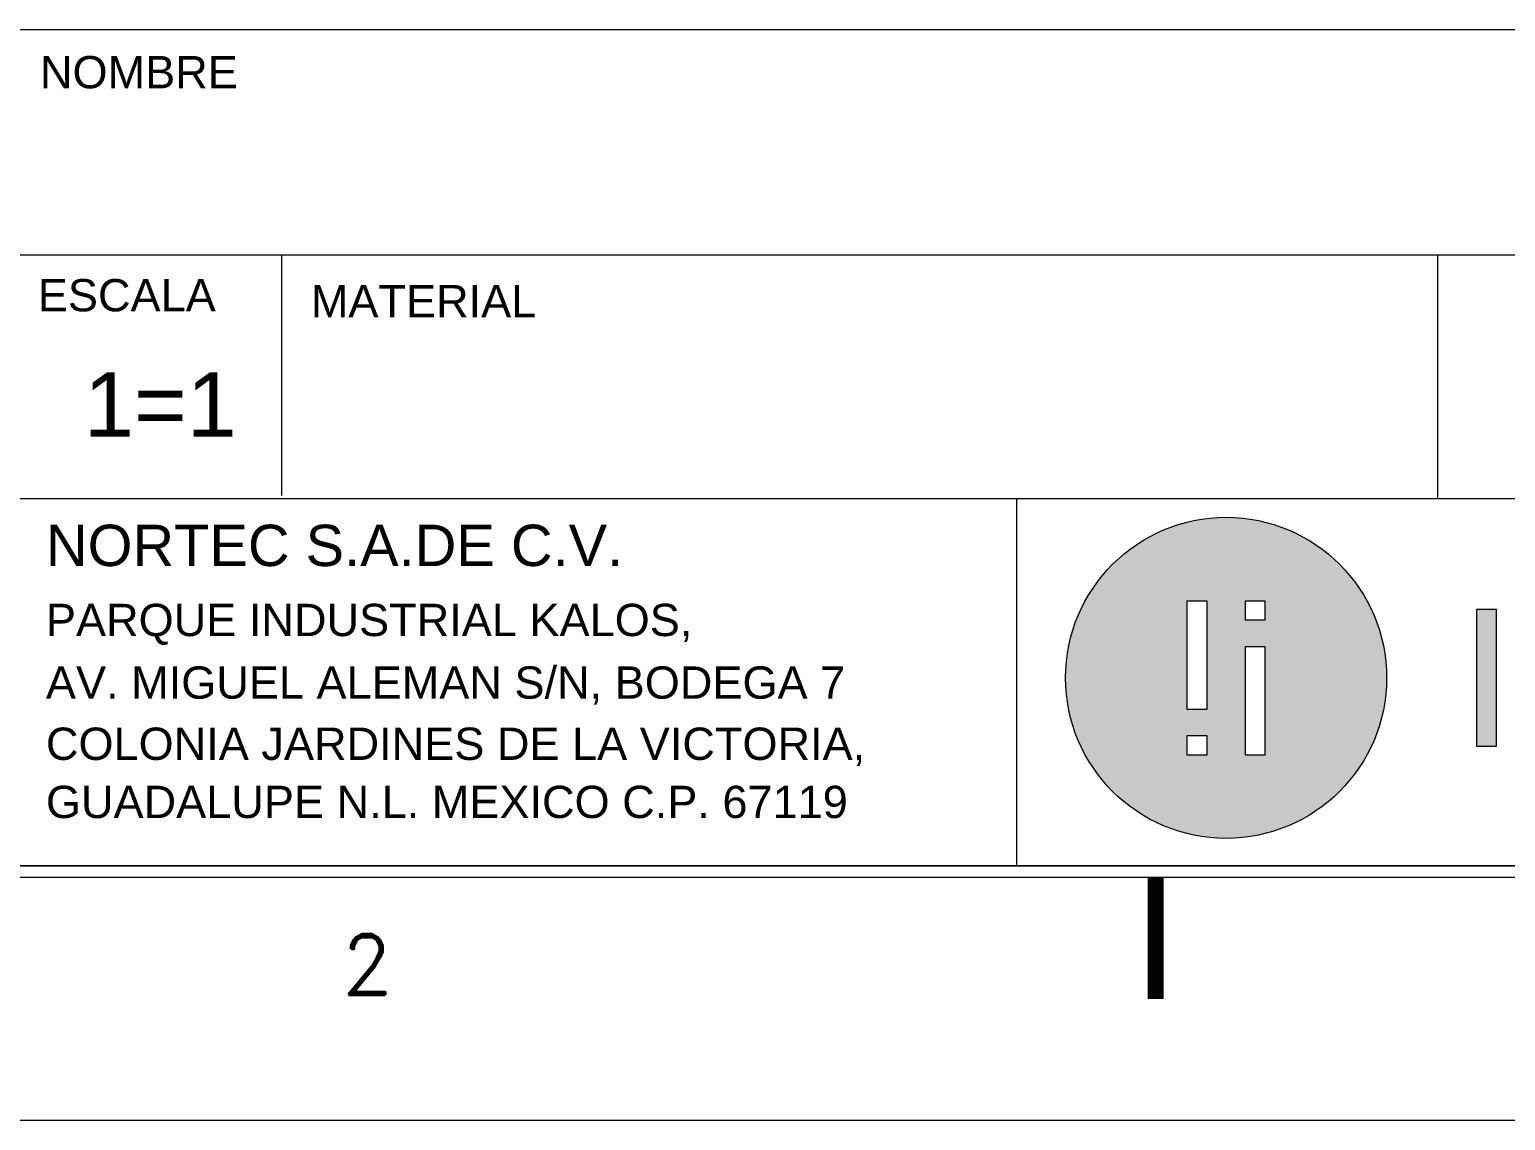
# Model space of a CAD drawing. Header units: millimetres. Extents: x 0 to 864, y 0 to 560.
# Drawn here: x 742.7 to 803.4, y 0 to 44.9 of the extents above; entities that cross this region are included whole.
import ezdxf

# ---------------------------------------------------------------- set-up
doc = ezdxf.new("R2010")
doc.units = ezdxf.units.MM
doc.layers.add('ACOT', color=7, linetype='Continuous')
doc.layers.add('Capa 1', color=7, linetype='Continuous')
doc.styles.add('arial unicode ms', font='ARIALUNI.TTF')
doc.styles.add('ROMAND', font='romand', dxfattribs={"height": 0.125})
doc.styles.get("Standard").update_dxf_attribs({"font": 'arial.ttf'})

msp = doc.modelspace()

# ---------------------------------------------------------------- hatches: boundary and pattern name
at = {"layer": 'ACOT', "linetype": 'ByBlock', "lineweight": 18}
h = msp.add_hatch(color=0, dxfattribs=at)
h.dxf.hatch_style = 1
edge = h.paths.add_edge_path()
edge.add_spline(control_points=[(791.935, 24.839), (788.285, 24.839), (785.325, 21.88), (785.325, 18.227), (785.325, 14.577), (788.285, 11.617), (791.935, 11.617), (795.587, 11.617), (798.547, 14.577), (798.547, 18.227), (798.547, 21.88), (795.587, 24.839), (791.935, 24.839)], knot_values=[0, 0, 0, 0, 1, 1, 1, 2, 2, 2, 3, 3, 3, 4, 4, 4, 4], degree=3, periodic=0)
h.paths.add_polyline_path([(793.537, 20.605), (792.736, 20.605), (792.736, 21.406), (793.537, 21.406)], flags=16)
h.paths.add_polyline_path([(793.537, 15.049), (792.736, 15.049), (792.736, 19.525), (793.537, 19.525)], flags=16)
h.paths.add_polyline_path([(791.137, 16.931), (790.337, 16.931), (790.337, 21.406), (791.137, 21.406)], flags=16)
h.paths.add_polyline_path([(791.137, 15.049), (790.337, 15.049), (790.337, 15.851), (791.137, 15.851)], flags=16)
h = msp.add_hatch(color=0, dxfattribs=at)
h.dxf.hatch_style = 1
h.paths.add_polyline_path([(803.061, 21.058), (802.26, 21.058), (802.26, 15.4), (803.061, 15.4)])

# ---------------------------------------------------------------- linework, layer by layer
at = {"color": 0, "linetype": 'ByBlock', "lineweight": 18}
for p, q in [((571.184, 44.926), (854, 44.926)), ((742.161, 35.649), (853.514, 35.649)), ((753.039, 35.649), (753.039, 25.74)), ((800.645, 35.649), (800.645, 25.619)), ((742.161, 25.619), (853.514, 25.619)), ((783.299, 25.619), (783.299, 10.486))]:
    msp.add_line(p, q, dxfattribs=at)
at = {"lineweight": 18}
for p, q in [((854, 10), (10, 10)), ((864, 0), (0, 0))]:
    msp.add_line(p, q, dxfattribs=at)
at = {"lineweight": 18, "const_width": 0.659}
msp.add_lwpolyline([(789.04, 10), (789.04, 5)], dxfattribs=at)
at = {"layer": 'ACOT', "color": 0, "linetype": 'ByBlock', "lineweight": 18}
for p, q in [((853.514, 10.486), (571.184, 10.486)), ((609.263, 10.486), (853.514, 10.486))]:
    msp.add_line(p, q, dxfattribs=at)
at = {"layer": 'Capa 1', "color": 0, "linetype": 'ByBlock', "lineweight": 18}
for points in [[(791.137, 16.931), (790.337, 16.931), (790.337, 21.406), (791.137, 21.406), (791.137, 16.931)], [(793.537, 20.605), (792.736, 20.605), (792.736, 21.406), (793.537, 21.406), (793.537, 20.605)], [(802.26, 21.058), (803.061, 21.058), (803.061, 15.4), (802.26, 15.4), (802.26, 21.058)], [(793.537, 15.049), (792.736, 15.049), (792.736, 19.525), (793.537, 19.525), (793.537, 15.049)], [(791.137, 15.049), (790.337, 15.049), (790.337, 15.851), (791.137, 15.851), (791.137, 15.049)]]:
    msp.add_lwpolyline(points, dxfattribs=at)
msp.add_open_spline([(791.935, 24.839), (788.285, 24.839), (785.325, 21.88), (785.325, 18.227), (785.325, 14.577), (788.285, 11.617), (791.935, 11.617), (795.587, 11.617), (798.547, 14.577), (798.547, 18.227), (798.547, 21.88), (795.587, 24.839), (791.935, 24.839)], degree=3, knots=[0, 0, 0, 0, 1, 1, 1, 2, 2, 2, 3, 3, 3, 4, 4, 4, 4], dxfattribs=at)

# ---------------------------------------------------------------- texts
at = {"color": 0, "linetype": 'ByBlock', "lineweight": 18, "style": 'arial unicode ms'}
for s, height, p in [('NOMBRE', 1.3294, (743.086, 42.506)), ('ESCALA', 1.3294, (742.998, 33.32)), ('MATERIAL', 1.3294, (754.241, 33.078)), ('NORTEC S.A.DE C.V.', 1.70165, (743.331, 22.832)), ('PARQUE INDUSTRIAL KALOS,', 1.32941, (743.331, 19.947)), ('AV. MIGUEL ALEMAN S/N, BODEGA 7', 1.32941, (743.331, 17.369)), ('COLONIA JARDINES DE LA VICTORIA,', 1.32941, (743.331, 14.849)), ('GUADALUPE N.L. MEXICO C.P. 67119', 1.32941, (743.331, 12.454))]:
    msp.add_text(s, height=height, dxfattribs=at).set_placement(p)
at = {"lineweight": 18, "style": 'ROMAND'}
msp.add_text('2', height=2.5, dxfattribs=at).set_placement((755.478, 5.168))
at = {"layer": 'ACOT', "color": 0, "linetype": 'ByBlock', "lineweight": 18}
msp.add_text('1=1', height=2.6588, dxfattribs=at).set_placement((744.894, 28.155))

doc.saveas('drawing.dxf')
